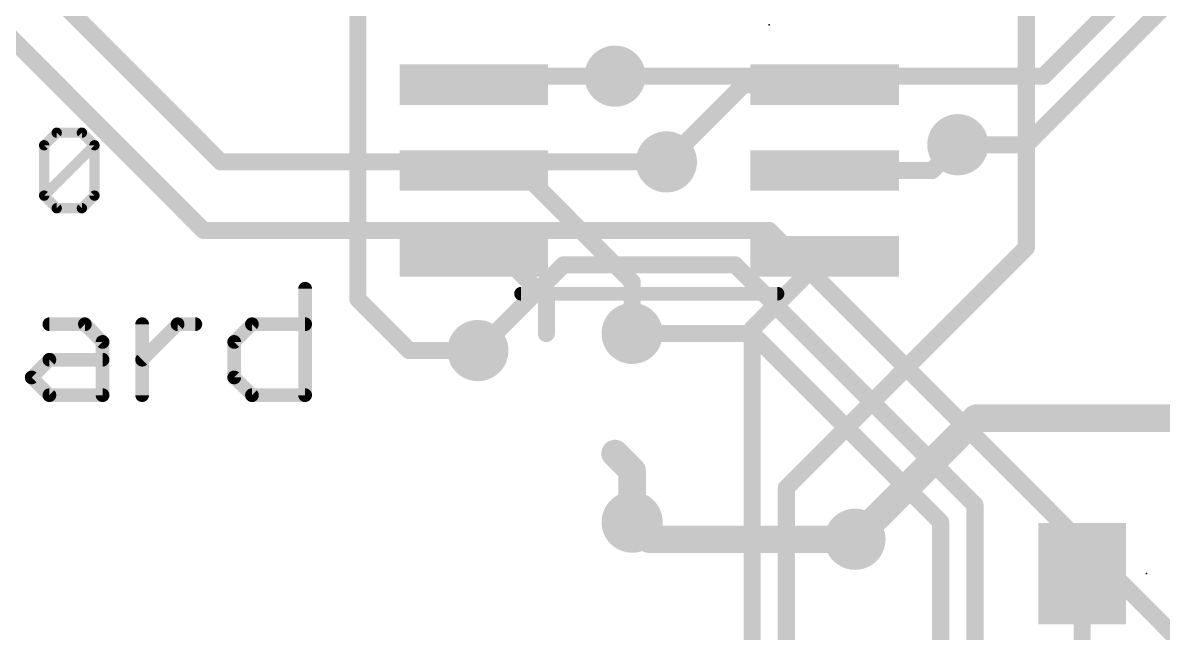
# Model space of a CAD drawing. Extents: x -3.9 to 70.5, y 0 to 60.5.
# Drawn here: x 20.94 to 37.84, y 18.17 to 27.21 of the extents above; entities that cross this region are included whole.
import ezdxf

# ---------------------------------------------------------------- set-up
doc = ezdxf.new("R2010")
doc.units = 0
for name, color, linetype in [('1', 12, 'CONTINUOUS'), ('16', 132, 'CONTINUOUS'), ('18', 110, 'CONTINUOUS'), ('21', 40, 'CONTINUOUS'), ('23', 53, 'CONTINUOUS'), ('24', 53, 'CONTINUOUS')]:
    doc.layers.add(name, color=color, linetype=linetype)

# ---------------------------------------------------------------- blocks, each defined once
blk = doc.blocks.new('RECT')
blk.add_solid([(-0.5, -0.5), (0.5, -0.5), (-0.5, 0.5), (0.5, 0.5)])
blk = doc.blocks.new('ROUNDV')
at = {"const_width": 0.5}
blk.add_lwpolyline([(0, -0.25, 1), (0, 0.25, 1), (0, -0.25)], format="xyb", dxfattribs=at)

msp = doc.modelspace()

# ---------------------------------------------------------------- linework, layer by layer
at = {"layer": '1'}
for points, const_width in [([(35.814, 23.876), (35.814, 27.686)], 0.254), ([(25.908, 27.559), (25.908, 23.114)], 0.254), ([(27.753, 26.416), (27.626, 26.289)], 0.254), ([(29.718, 26.416), (27.753, 26.416)], 0.254), ([(30.48, 25.146), (31.623, 26.289)], 0.254), ([(31.623, 26.289), (32.826, 26.289)], 0.254), ([(34.417, 25.019), (34.798, 25.4)], 0.254), ([(27.753, 25.146), (27.626, 25.019)], 0.254), ([(28.194, 25.146), (27.753, 25.146)], 0.254), ([(29.972, 23.368), (28.194, 25.146)], 0.254), ([(32.826, 25.019), (34.417, 25.019)], 0.254), ([(32.258, 20.32), (35.814, 23.876)], 0.254), ([(27.626, 23.749), (28.067, 23.749)], 0.254), ([(28.067, 23.749), (28.702, 23.114)], 0.254), ([(31.75, 22.673), (32.826, 23.749)], 0.254), ([(29.972, 22.606), (29.972, 23.368)], 0.254), ([(25.908, 23.114), (26.67, 22.352)], 0.254), ([(28.702, 23.114), (28.702, 22.606)], 0.254), ([(31.75, 9.652), (31.75, 22.673)], 0.254), ([(26.67, 22.352), (27.686, 22.352)], 0.254), ([(35.068, 21.352), (33.274, 19.558)], 0.4064), ([(38.608, 21.352), (35.068, 21.352)], 0.4064), ([(29.972, 20.574), (29.718, 20.828)], 0.4064), ([(29.972, 19.812), (29.972, 20.574)], 0.4064), ([(32.258, 9.906), (32.258, 20.32)], 0.254), ([(36.642, 17.018), (36.642, 19.05)], 0.254)]:
    msp.add_lwpolyline(points, dxfattribs=dict(at, const_width=const_width))
for points, const_width in [([(27.753, 26.4795, 1), (27.753, 26.3525)], 0.127), ([(27.7979, 26.3711, 1), (27.7081, 26.4609)], 0.127), ([(29.718, 26.3525, 1), (29.718, 26.4795)], 0.127), ([(27.5811, 26.3339, 1), (27.6709, 26.2441)], 0.127), ([(31.623, 26.3525, 1), (31.623, 26.2255)], 0.127), ([(31.6679, 26.2441, 1), (31.5781, 26.3339)], 0.127), ([(32.826, 26.2255, 1), (32.826, 26.3525)], 0.127), ([(34.8429, 25.3551, 1), (34.7531, 25.4449)], 0.127), ([(27.753, 25.2095, 1), (27.753, 25.0825)], 0.127), ([(27.7979, 25.1011, 1), (27.7081, 25.1909)], 0.127), ([(28.2389, 25.1909, 1), (28.1491, 25.1011)], 0.127), ([(28.194, 25.0825, 1), (28.194, 25.2095)], 0.127), ([(30.4351, 25.1909, 1), (30.5249, 25.1011)], 0.127), ([(27.5811, 25.0639, 1), (27.6709, 24.9741)], 0.127), ([(32.826, 25.0825, 1), (32.826, 24.9555)], 0.127), ([(34.3721, 25.0639, 1), (34.4619, 24.9741)], 0.127), ([(34.417, 24.9555, 1), (34.417, 25.0825)], 0.127), ([(35.8589, 23.8311, 1), (35.7691, 23.9209)], 0.127), ([(27.626, 23.8125, 1), (27.626, 23.6855)], 0.127), ([(28.1119, 23.7939, 1), (28.0221, 23.7041)], 0.127), ([(28.067, 23.6855, 1), (28.067, 23.8125)], 0.127), ([(32.8709, 23.7041, 1), (32.7811, 23.7939)], 0.127), ([(35.7505, 23.876, 1), (35.8775, 23.876)], 0.127), ([(30.0355, 23.368, 1), (29.9085, 23.368)], 0.127), ([(29.9271, 23.3231, 1), (30.0169, 23.4129)], 0.127), ([(25.9529, 23.1589, 1), (25.8631, 23.0691)], 0.127), ([(25.8445, 23.114, 1), (25.9715, 23.114)], 0.127), ([(28.7655, 23.114, 1), (28.6385, 23.114)], 0.127), ([(28.6571, 23.0691, 1), (28.7469, 23.1589)], 0.127), ([(28.6385, 22.606, 1), (28.7655, 22.606)], 0.127), ([(29.9085, 22.606, 1), (30.0355, 22.606)], 0.127), ([(31.8135, 22.673, 1), (31.6865, 22.673)], 0.127), ([(31.7051, 22.7179, 1), (31.7949, 22.6281)], 0.127), ([(26.67, 22.4155, 1), (26.67, 22.2885)], 0.127), ([(27.686, 22.2885, 1), (27.686, 22.4155)], 0.127), ([(26.6251, 22.3071, 1), (26.7149, 22.3969)], 0.127), ([(35.068, 21.4536, 1), (35.068, 21.2504)], 0.2032), ([(35.1398, 21.2802, 1), (34.9962, 21.4238)], 0.2032), ([(29.7898, 20.8998, 1), (29.6462, 20.7562)], 0.2032), ([(30.0736, 20.574, 1), (29.8704, 20.574)], 0.2032), ([(29.9002, 20.5022, 1), (30.0438, 20.6458)], 0.2032), ([(32.3215, 20.32, 1), (32.1945, 20.32)], 0.127), ([(32.2131, 20.3649, 1), (32.3029, 20.2751)], 0.127), ([(29.8704, 19.812, 1), (30.0736, 19.812)], 0.2032), ([(33.2022, 19.6298, 1), (33.3458, 19.4862)], 0.2032), ([(36.7055, 19.05, 1), (36.5785, 19.05)], 0.127)]:
    msp.add_lwpolyline(points, format="xyb", dxfattribs=dict(at, const_width=const_width))
at = {"layer": '16'}
for points, const_width in [([(35.814, 25.4), (44.196, 33.782)], 0.254), ([(36.068, 26.416), (38.354, 28.702)], 0.254), ([(21.082, 27.94), (23.876, 25.146)], 0.254), ([(20.066, 27.686), (23.622, 24.13)], 0.254), ([(29.718, 26.416), (36.068, 26.416)], 0.254), ([(34.798, 25.4), (35.814, 25.4)], 0.254), ([(23.876, 25.146), (30.48, 25.146)], 0.254), ([(23.622, 24.13), (32.004, 24.13)], 0.254), ([(32.004, 24.13), (44.45, 11.684)], 0.254), ([(27.686, 22.352), (28.956, 23.622)], 0.254), ([(28.956, 23.622), (31.496, 23.622)], 0.254), ([(31.496, 23.622), (35.052, 20.066)], 0.254), ([(31.75, 22.606), (29.972, 22.606)], 0.254), ([(34.544, 19.812), (31.75, 22.606)], 0.254), ([(35.052, 20.066), (35.052, 9.398)], 0.254), ([(30.226, 19.558), (29.972, 19.812)], 0.4064), ([(34.544, 8.382), (34.544, 19.812)], 0.254), ([(33.274, 19.558), (30.226, 19.558)], 0.4064)]:
    msp.add_lwpolyline(points, dxfattribs=dict(at, const_width=const_width))
for points, const_width in [([(29.718, 26.4795, 1), (29.718, 26.3525)], 0.127), ([(36.068, 26.3525, 1), (36.068, 26.4795)], 0.127), ([(36.0231, 26.4609, 1), (36.1129, 26.3711)], 0.127), ([(34.798, 25.4635, 1), (34.798, 25.3365)], 0.127), ([(35.814, 25.3365, 1), (35.814, 25.4635)], 0.127), ([(35.7691, 25.4449, 1), (35.8589, 25.3551)], 0.127), ([(23.876, 25.2095, 1), (23.876, 25.0825)], 0.127), ([(23.8311, 25.1011, 1), (23.9209, 25.1909)], 0.127), ([(30.48, 25.0825, 1), (30.48, 25.2095)], 0.127), ([(23.622, 24.1935, 1), (23.622, 24.0665)], 0.127), ([(23.5771, 24.0851, 1), (23.6669, 24.1749)], 0.127), ([(32.0489, 24.1749, 1), (31.9591, 24.0851)], 0.127), ([(32.004, 24.0665, 1), (32.004, 24.1935)], 0.127), ([(28.956, 23.6855, 1), (28.956, 23.5585)], 0.127), ([(29.0009, 23.5771, 1), (28.9111, 23.6669)], 0.127), ([(31.5409, 23.6669, 1), (31.4511, 23.5771)], 0.127), ([(31.496, 23.5585, 1), (31.496, 23.6855)], 0.127), ([(29.972, 22.6695, 1), (29.972, 22.5425)], 0.127), ([(31.7949, 22.6509, 1), (31.7051, 22.5611)], 0.127), ([(31.75, 22.5425, 1), (31.75, 22.6695)], 0.127), ([(27.6411, 22.3969, 1), (27.7309, 22.3071)], 0.127), ([(35.1155, 20.066, 1), (34.9885, 20.066)], 0.127), ([(35.0071, 20.0211, 1), (35.0969, 20.1109)], 0.127), ([(30.0438, 19.8838, 1), (29.9002, 19.7402)], 0.2032), ([(34.6075, 19.812, 1), (34.4805, 19.812)], 0.127), ([(34.4991, 19.7671, 1), (34.5889, 19.8569)], 0.127), ([(30.226, 19.6596, 1), (30.226, 19.4564)], 0.2032), ([(30.1542, 19.4862, 1), (30.2978, 19.6298)], 0.2032), ([(33.274, 19.4564, 1), (33.274, 19.6596)], 0.2032)]:
    msp.add_lwpolyline(points, format="xyb", dxfattribs=dict(at, const_width=const_width))
at = {"layer": '21'}
for points, const_width in [([(21.2588, 25.3923), (21.4452, 25.5788)], 0.1524), ([(21.4452, 25.5788), (21.8181, 25.5788)], 0.1524), ([(21.8181, 25.5788), (22.0045, 25.3923)], 0.1524), ([(21.2588, 24.6466), (21.2588, 25.3923)], 0.1524), ([(21.2588, 24.6466), (22.0045, 25.3923)], 0.1524), ([(22.0045, 25.3923), (22.0045, 24.6466)], 0.1524), ([(21.4452, 24.4602), (21.2588, 24.6466)], 0.1524), ([(22.0045, 24.6466), (21.8181, 24.4602)], 0.1524), ([(21.8181, 24.4602), (21.4452, 24.4602)], 0.1524), ([(25.1263, 23.2677), (25.1263, 21.6916)], 0.2032), ([(32.126, 23.194), (28.326, 23.194)], 0.2032), ([(21.3367, 22.7424), (21.8621, 22.7424)], 0.2032), ([(21.8621, 22.7424), (22.1248, 22.4797)], 0.2032), ([(22.7112, 21.6916), (22.7112, 22.7424)], 0.2032), ([(22.7112, 22.217), (23.2366, 22.7424)], 0.2032), ([(23.2366, 22.7424), (23.4993, 22.7424)], 0.2032), ([(24.0755, 22.4797), (24.3382, 22.7424)], 0.2032), ([(24.3382, 22.7424), (25.1263, 22.7424)], 0.2032), ([(22.1248, 22.4797), (22.1248, 21.6916)], 0.2032), ([(24.0755, 21.9543), (24.0755, 22.4797)], 0.2032), ([(21.0741, 21.9543), (21.3367, 22.217)], 0.2032), ([(21.3367, 22.217), (22.1248, 22.217)], 0.2032), ([(21.3367, 21.6916), (21.0741, 21.9543)], 0.2032), ([(24.3382, 21.6916), (24.0755, 21.9543)], 0.2032), ([(22.1248, 21.6916), (21.3367, 21.6916)], 0.2032), ([(25.1263, 21.6916), (24.3382, 21.6916)], 0.2032)]:
    msp.add_lwpolyline(points, dxfattribs=dict(at, const_width=const_width))
for points, const_width in [([(21.4452, 25.6169, 1), (21.4452, 25.5407)], 0.0762), ([(21.4722, 25.5518, 1), (21.4183, 25.6057)], 0.0762), ([(21.845, 25.6057, 1), (21.7911, 25.5518)], 0.0762), ([(21.8181, 25.5407, 1), (21.8181, 25.6169)], 0.0762), ([(21.2969, 25.3923, 1), (21.2207, 25.3923)], 0.0762), ([(21.2319, 25.4193, 1), (21.2857, 25.3654)], 0.0762), ([(22.0426, 25.3923, 1), (21.9664, 25.3923)], 0.0762), ([(22.0314, 25.3654, 1), (21.9776, 25.4193)], 0.0762), ([(21.9776, 25.3654, 1), (22.0314, 25.4193)], 0.0762), ([(21.2857, 24.6736, 1), (21.2319, 24.6197)], 0.0762), ([(21.2319, 24.6736, 1), (21.2857, 24.6197)], 0.0762), ([(21.2207, 24.6466, 1), (21.2969, 24.6466)], 0.0762), ([(21.9664, 24.6466, 1), (22.0426, 24.6466)], 0.0762), ([(22.0314, 24.6197, 1), (21.9776, 24.6736)], 0.0762), ([(21.4452, 24.4983, 1), (21.4452, 24.4221)], 0.0762), ([(21.4183, 24.4333, 1), (21.4722, 24.4871)], 0.0762), ([(21.7911, 24.4871, 1), (21.845, 24.4333)], 0.0762), ([(21.8181, 24.4221, 1), (21.8181, 24.4983)], 0.0762), ([(25.1771, 23.2677, 1), (25.0755, 23.2677)], 0.1016), ([(28.326, 23.2448, 1), (28.326, 23.1432)], 0.1016), ([(32.126, 23.1432, 1), (32.126, 23.2448)], 0.1016), ([(21.3367, 22.7932, 1), (21.3367, 22.6916)], 0.1016), ([(21.898, 22.7783, 1), (21.8262, 22.7064)], 0.1016), ([(21.8621, 22.6916, 1), (21.8621, 22.7932)], 0.1016), ([(22.762, 22.7424, 1), (22.6604, 22.7424)], 0.1016), ([(23.2366, 22.7932, 1), (23.2366, 22.6916)], 0.1016), ([(23.2725, 22.7064, 1), (23.2007, 22.7783)], 0.1016), ([(23.4993, 22.6916, 1), (23.4993, 22.7932)], 0.1016), ([(24.3382, 22.7932, 1), (24.3382, 22.6916)], 0.1016), ([(24.3741, 22.7064, 1), (24.3023, 22.7783)], 0.1016), ([(25.1263, 22.6916, 1), (25.1263, 22.7932)], 0.1016), ([(22.1756, 22.4797, 1), (22.074, 22.4797)], 0.1016), ([(22.0889, 22.4438, 1), (22.1607, 22.5156)], 0.1016), ([(24.1263, 22.4797, 1), (24.0247, 22.4797)], 0.1016), ([(24.0396, 22.5156, 1), (24.1114, 22.4438)], 0.1016), ([(21.3367, 22.2678, 1), (21.3367, 22.1662)], 0.1016), ([(21.3727, 22.1811, 1), (21.3008, 22.2529)], 0.1016), ([(22.1248, 22.1662, 1), (22.1248, 22.2678)], 0.1016), ([(22.6753, 22.2529, 1), (22.7471, 22.1811)], 0.1016), ([(21.11, 21.9902, 1), (21.0381, 21.9184)], 0.1016), ([(21.0381, 21.9902, 1), (21.11, 21.9184)], 0.1016), ([(24.1114, 21.9902, 1), (24.0396, 21.9184)], 0.1016), ([(24.0247, 21.9543, 1), (24.1263, 21.9543)], 0.1016), ([(21.3367, 21.7424, 1), (21.3367, 21.6408)], 0.1016), ([(21.3008, 21.6557, 1), (21.3727, 21.7275)], 0.1016), ([(22.074, 21.6916, 1), (22.1756, 21.6916)], 0.1016), ([(22.1248, 21.6408, 1), (22.1248, 21.7424)], 0.1016), ([(22.6604, 21.6916, 1), (22.762, 21.6916)], 0.1016), ([(24.3382, 21.7424, 1), (24.3382, 21.6408)], 0.1016), ([(24.3023, 21.6557, 1), (24.3741, 21.7275)], 0.1016), ([(25.0755, 21.6916, 1), (25.1771, 21.6916)], 0.1016), ([(25.1263, 21.6408, 1), (25.1263, 21.7424)], 0.1016)]:
    msp.add_lwpolyline(points, format="xyb", dxfattribs=dict(at, const_width=const_width))
at = {"layer": '23'}
msp.add_point((37.592, 19.05), dxfattribs=at)
at = {"layer": '24'}
msp.add_point((32.004, 27.178), dxfattribs=at)

# ---------------------------------------------------------------- block references
at = {"layer": '1', "xscale": 0.6, "yscale": 2.2, "rotation": 270}
for p in [(27.626, 26.289), (32.826, 26.289), (27.626, 25.019), (32.826, 25.019), (27.626, 23.749), (32.826, 23.749)]:
    msp.add_blockref('RECT', p, dxfattribs=at)
at = {"layer": '1', "xscale": 1.3, "yscale": 1.5}
msp.add_blockref('RECT', (36.642, 19.05), dxfattribs=at)
at = {"layer": '18', "xscale": 0.9064, "yscale": 0.9064}
for p in [(29.718, 26.416), (29.718, 26.416), (34.798, 25.4), (34.798, 25.4), (30.48, 25.146), (30.48, 25.146), (29.972, 22.606), (29.972, 22.606), (27.686, 22.352), (27.686, 22.352), (29.972, 19.812), (29.972, 19.812), (33.274, 19.558), (33.274, 19.558)]:
    msp.add_blockref('ROUNDV', p, dxfattribs=at)

doc.saveas('drawing.dxf')
